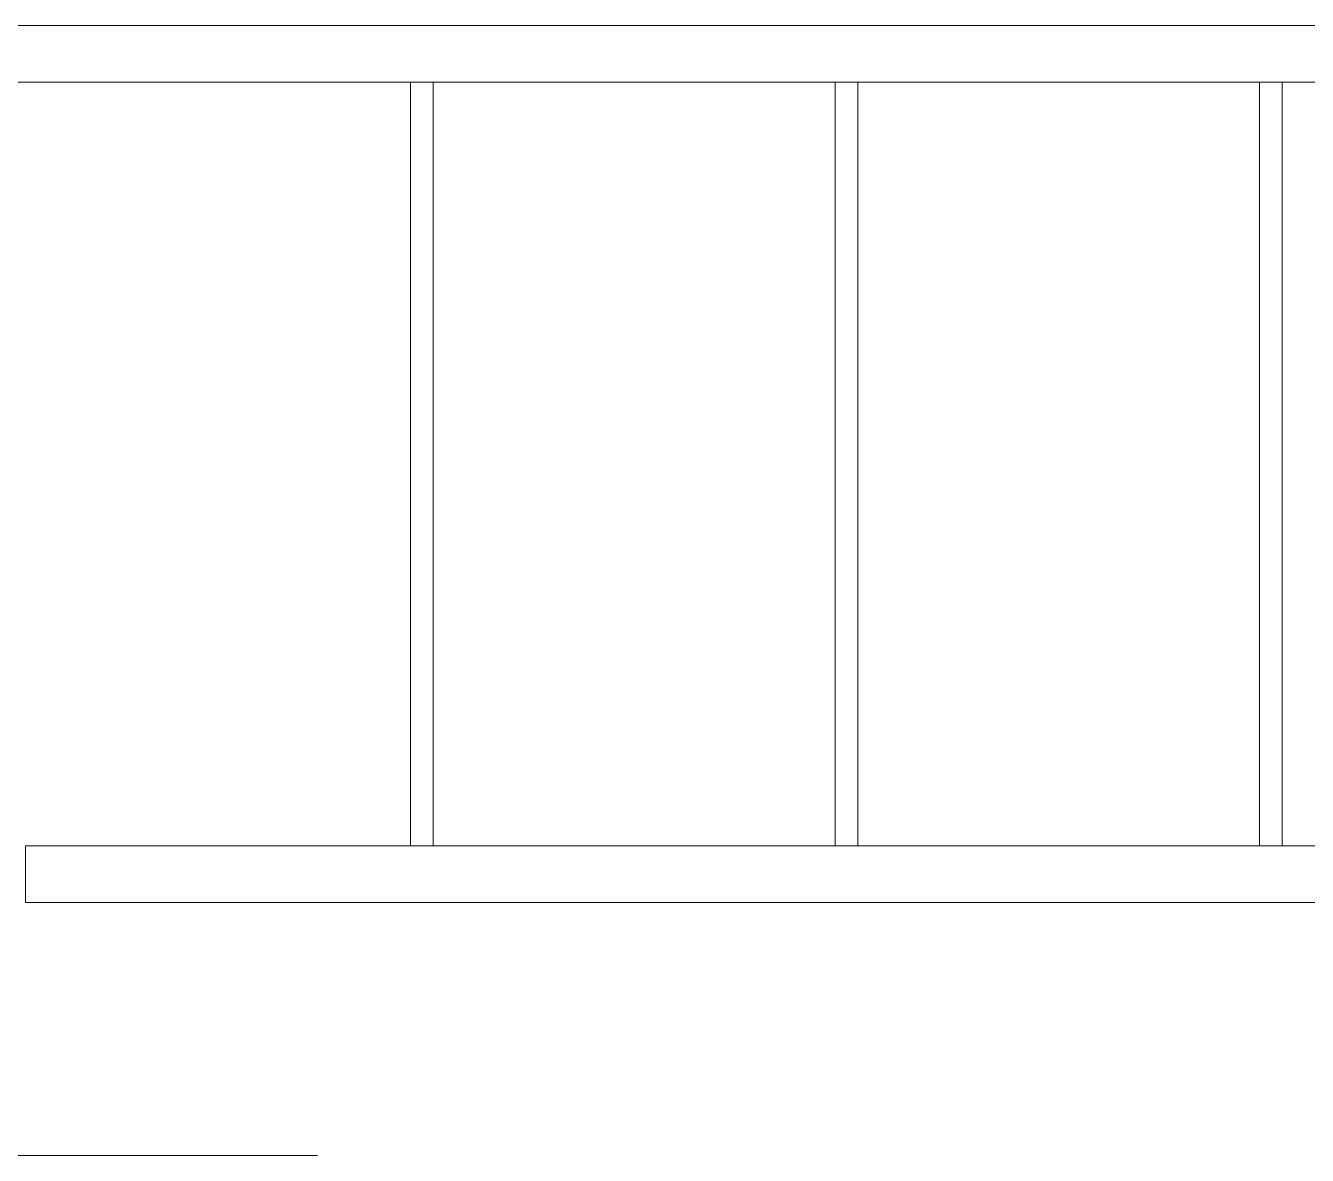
# Model space of a CAD drawing. Header units: millimetres. Extents: x -515342 to 330399, y -224905 to 507333.
# Drawn here: x 100631 to 101536, y 101904 to 102702 of the extents above; entities that cross this region are included whole.
import ezdxf

# ---------------------------------------------------------------- set-up
doc = ezdxf.new("R2010")
doc.units = ezdxf.units.MM
doc.layers.add('Витраж', color=7, linetype='Continuous', lineweight=0)
doc.layers.add('Крыша', color=7, linetype='Continuous', lineweight=0)

# ---------------------------------------------------------------- blocks, each defined once
blk = doc.blocks.new('Прямоугольный импост - АР_Импост_40х40 _поручень ограждения на кровле_-V133-О_АР_П_Разрез 1-1')
at = {"layer": 'Витраж'}
for p, q in [((48760, 14671), (48460, 14671)), ((48760, 14631), (48460, 14631))]:
    blk.add_line(p, q, dxfattribs=at)
blk = doc.blocks.new('Прямоугольный импост - АР_Импост_16х16 _вертикальное заполнение ограждений_-V135-О_АР_П_Разрез 1-1')
at = {"layer": 'Витраж'}
for p, q in [((48752, 14631), (48752, 14091)), ((48768, 14631), (48768, 14091))]:
    blk.add_line(p, q, dxfattribs=at)
blk = doc.blocks.new('Прямоугольный импост - АР_Импост_40х40 _поручень ограждения на кровле_-10058581-О_АР_П_Разрез 1-1')
at = {"layer": 'Витраж'}
for p, q in [((480, 14051), (480, 14091)), ((760, 14091), (480, 14091)), ((760, 14051), (480, 14051))]:
    blk.add_line(p, q, dxfattribs=at)
blk = doc.blocks.new('Прямоугольный импост - АР_Импост_40х40 _поручень ограждения на кровле_-10058582-О_АР_П_Разрез 1-1')
at = {"layer": 'Витраж'}
for p, q in [((1060, 14091), (760, 14091)), ((1060, 14051), (760, 14051))]:
    blk.add_line(p, q, dxfattribs=at)
blk = doc.blocks.new('Прямоугольный импост - АР_Импост_40х40 _поручень ограждения на кровле_-10058583-О_АР_П_Разрез 1-1')
at = {"layer": 'Витраж'}
for p, q in [((1640, 14091), (1360, 14091)), ((1640, 14091), (1640, 14051)), ((1640, 14051), (1360, 14051))]:
    blk.add_line(p, q, dxfattribs=at)

msp = doc.modelspace()

# ---------------------------------------------------------------- linework, layer by layer
at = {"layer": 'Крыша'}
msp.add_line((100836.7447, 101903.5929), (99783.0319, 101903.5929), dxfattribs=at)

# ---------------------------------------------------------------- block references
at = {"layer": 'Витраж'}
for name, p in [('Прямоугольный импост - АР_Импост_40х40 _поручень ограждения на кровле_-V133-О_АР_П_Разрез 1-1', (52150.5296, 88031.3929)), ('Прямоугольный импост - АР_Импост_40х40 _поручень ограждения на кровле_-V133-О_АР_П_Разрез 1-1', (52450.5296, 88031.3929)), ('Прямоугольный импост - АР_Импост_40х40 _поручень ограждения на кровле_-V133-О_АР_П_Разрез 1-1', (52750.5296, 88031.3929)), ('Прямоугольный импост - АР_Импост_40х40 _поручень ограждения на кровле_-V133-О_АР_П_Разрез 1-1', (53050.5296, 88031.3929)), ('Прямоугольный импост - АР_Импост_16х16 _вертикальное заполнение ограждений_-V135-О_АР_П_Разрез 1-1', (52150.5296, 88031.3929)), ('Прямоугольный импост - АР_Импост_16х16 _вертикальное заполнение ограждений_-V135-О_АР_П_Разрез 1-1', (52450.5296, 88031.3929)), ('Прямоугольный импост - АР_Импост_16х16 _вертикальное заполнение ограждений_-V135-О_АР_П_Разрез 1-1', (52750.5296, 88031.3929)), ('Прямоугольный импост - АР_Импост_40х40 _поручень ограждения на кровле_-10058581-О_АР_П_Разрез 1-1', (100150.5296, 88031.3929)), ('Прямоугольный импост - АР_Импост_40х40 _поручень ограждения на кровле_-10058582-О_АР_П_Разрез 1-1', (100150.5296, 88031.3929)), ('Прямоугольный импост - АР_Импост_40х40 _поручень ограждения на кровле_-10058582-О_АР_П_Разрез 1-1', (100450.5296, 88031.3929)), ('Прямоугольный импост - АР_Импост_40х40 _поручень ограждения на кровле_-10058583-О_АР_П_Разрез 1-1', (100150.5296, 88031.3929))]:
    msp.add_blockref(name, p, dxfattribs=at)

doc.saveas('drawing.dxf')
